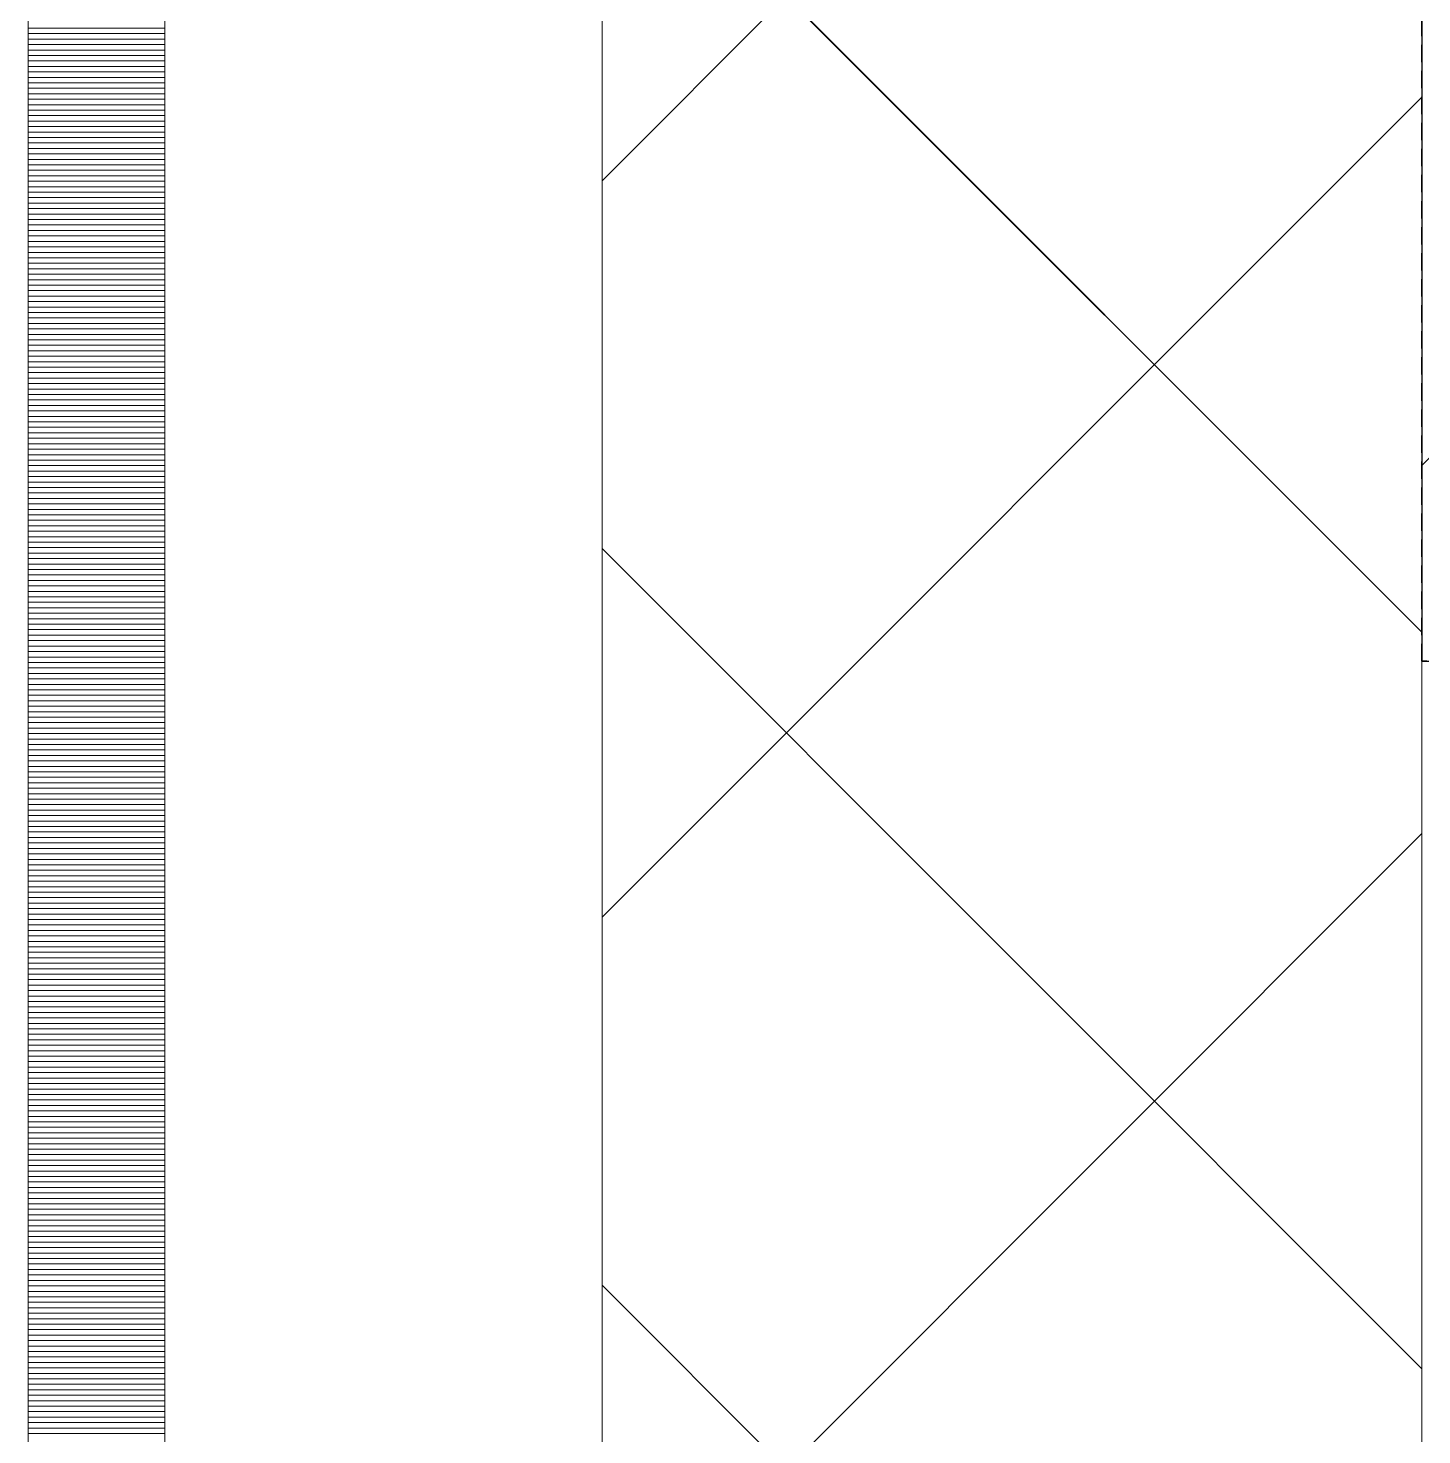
# Model space of a CAD drawing. Header units: millimetres. Extents: x 470010 to 1231400, y -134005 to 421770.
# Drawn here: x 672518.6 to 672773.6, y -49052.7 to -48795.5 of the extents above; entities that cross this region are included whole.
import ezdxf
from ezdxf.enums import TextEntityAlignment as Align

# ---------------------------------------------------------------- set-up
doc = ezdxf.new("R2010")
doc.units = ezdxf.units.MM
doc.linetypes.add('DASHED', pattern=[19.05, 12.7, -6.35])
doc.linetypes.add('HIDDEN2', pattern=[4.7625, 3.175, -1.5875])
doc.layers.get('Defpoints').update_dxf_attribs({"color": 140})
doc.layers.add('АР_Делит', color=120, linetype='Continuous', lineweight=0, plot=False)
for name, color, linetype, lineweight in [('АР_Колонны', 70, 'Continuous', 30), ('АР_Стены ЖБ', 7, 'Continuous', 35), ('АР_Стены ПЕНОблок', 52, 'Continuous', 20), ('АР_Тонкая', 254, 'Continuous', 5), ('АР_Утеплитель', 31, 'Continuous', 0), ('АР_Штриховка', 8, 'Continuous', 0)]:
    doc.layers.add(name, color=color, linetype=linetype, lineweight=lineweight)
doc.layers.add('РД_Оси_100', color=7, linetype='Continuous', lineweight=0, true_color=0x525252)
doc.styles.add('style1', font='ARIALN.TTF')

# ---------------------------------------------------------------- blocks, each defined once
blk = doc.blocks.new('СОШ_2200_АР_ОСИ_М100_28.05.24')
at = {"layer": 'АР_Делит', "color": 251, "linetype": 'DASHED', "true_color": 0x636466}
blk.add_lwpolyline([(114955, 135155), (114955, -355), (93595.036, -355), (93595.036, 13855), (94145, 13855), (94145, 68320), (66055, 68320), (66055, 13857.73), (83455, 13857.73), (83455, -355), (45245, -355), (45245, 13145), (44695, 13145), (44695, 26755), (45245, 26755), (45245, 68320), (20455, 68320), (20455, 26755), (27955, 26755), (27955, 13145), (-355, 13145), (-355, 100855)], dxfattribs=at)
blk = doc.blocks.new('A$C9108343f')
at = {"layer": 'АР_Колонны', "color": 18, "linetype": 'HIDDEN2', "lineweight": 25, "true_color": 0x000000}
for p, q in [((7054.96, 51455), (7054.96, 52655)), ((7274.96, 51455), (7054.96, 51455))]:
    blk.add_line(p, q, dxfattribs=at)
at = {"layer": 'АР_Колонны', "color": 18, "linetype": 'Continuous', "lineweight": 15, "true_color": 0x000000}
for p, q in [((7054.96, 52655), (7054.96, 51455)), ((7054.96, 52655), (7054.96, 51455)), ((7054.96, 51455), (7274.96, 51455)), ((7054.96, 51455), (7274.96, 51455))]:
    blk.add_line(p, q, dxfattribs=at)
at = {"layer": 'АР_Стены ЖБ', "color": 18, "linetype": 'Continuous', "lineweight": 30, "true_color": 0x000000}
for p, q in [((7054.96, 52655), (7054.96, 51455)), ((7054.96, 51455), (7274.96, 51455))]:
    blk.add_line(p, q, dxfattribs=at)
at = {"layer": 'АР_Стены ПЕНОблок', "color": 18, "linetype": 'Continuous', "lineweight": 20, "true_color": 0x000000}
blk.add_line((7054.96, 97555), (7054.96, 21355), dxfattribs=at)
at = {"layer": 'АР_Тонкая', "color": 18, "linetype": 'Continuous', "lineweight": 5, "true_color": 0x000000}
for p, q in [((6799.96, 97555), (6799.96, 21355)), ((6824.96, 97555), (6824.96, 21355)), ((6824.96, 21355), (6824.96, 97555)), ((6904.96, 21355), (6904.96, 97555))]:
    blk.add_line(p, q, dxfattribs=at)
at = {"layer": 'АР_Утеплитель', "color": 18, "linetype": 'Continuous', "lineweight": 0, "true_color": 0x000000}
for p, q in [((6904.96, 97555), (6904.96, 21355)), ((7054.96, 21355), (7054.96, 97555))]:
    blk.add_line(p, q, dxfattribs=at)
at = {"layer": 'АР_Штриховка', "color": 18, "linetype": 'Continuous', "lineweight": 0, "true_color": 0x000000}
for p, q in [((6904.96, 51542.85), (7054.96, 51692.85)), ((7054.96, 51460.29), (6904.96, 51610.29)), ((6799.96, 51570.75), (6824.96, 51570.75)), ((6799.96, 51569.75), (6824.96, 51569.75)), ((6799.96, 51568.75), (6824.96, 51568.75)), ((6799.96, 51567.75), (6824.96, 51567.75)), ((6799.96, 51566.75), (6824.96, 51566.75)), ((6799.96, 51565.75), (6824.96, 51565.75)), ((6799.96, 51564.75), (6824.96, 51564.75)), ((6799.96, 51563.75), (6824.96, 51563.75)), ((6799.96, 51562.75), (6824.96, 51562.75)), ((6799.96, 51561.75), (6824.96, 51561.75)), ((6799.96, 51560.75), (6824.96, 51560.75)), ((6799.96, 51559.75), (6824.96, 51559.75)), ((6799.96, 51558.75), (6824.96, 51558.75)), ((6799.96, 51557.75), (6824.96, 51557.75)), ((6904.96, 51408.15), (7054.96, 51558.15)), ((6799.96, 51556.75), (6824.96, 51556.75)), ((6799.96, 51555.75), (6824.96, 51555.75)), ((6799.96, 51554.75), (6824.96, 51554.75)), ((6799.96, 51553.75), (6824.96, 51553.75)), ((6799.96, 51552.75), (6824.96, 51552.75)), ((6799.96, 51551.75), (6824.96, 51551.75)), ((6799.96, 51550.75), (6824.96, 51550.75)), ((6799.96, 51549.75), (6824.96, 51549.75)), ((6799.96, 51548.75), (6824.96, 51548.75)), ((6799.96, 51547.75), (6824.96, 51547.75)), ((6799.96, 51546.75), (6824.96, 51546.75)), ((6799.96, 51545.75), (6824.96, 51545.75)), ((6799.96, 51544.75), (6824.96, 51544.75)), ((6799.96, 51543.75), (6824.96, 51543.75)), ((6799.96, 51542.75), (6824.96, 51542.75)), ((6799.96, 51541.75), (6824.96, 51541.75)), ((6799.96, 51540.75), (6824.96, 51540.75)), ((6799.96, 51539.75), (6824.96, 51539.75)), ((6799.96, 51538.75), (6824.96, 51538.75)), ((6799.96, 51537.75), (6824.96, 51537.75)), ((6799.96, 51536.75), (6824.96, 51536.75)), ((6799.96, 51535.75), (6824.96, 51535.75)), ((6799.96, 51534.75), (6824.96, 51534.75)), ((6799.96, 51533.75), (6824.96, 51533.75)), ((6799.96, 51532.75), (6824.96, 51532.75)), ((6799.96, 51531.75), (6824.96, 51531.75)), ((6799.96, 51530.75), (6824.96, 51530.75)), ((6799.96, 51529.75), (6824.96, 51529.75)), ((6799.96, 51528.75), (6824.96, 51528.75)), ((6799.96, 51527.75), (6824.96, 51527.75)), ((6799.96, 51526.75), (6824.96, 51526.75)), ((6799.96, 51525.75), (6824.96, 51525.75)), ((6799.96, 51524.75), (6824.96, 51524.75)), ((6799.96, 51523.75), (6824.96, 51523.75)), ((6799.96, 51522.75), (6824.96, 51522.75)), ((6799.96, 51521.75), (6824.96, 51521.75)), ((6799.96, 51520.75), (6824.96, 51520.75)), ((6799.96, 51519.75), (6824.96, 51519.75)), ((6799.96, 51518.75), (6824.96, 51518.75)), ((6799.96, 51517.75), (6824.96, 51517.75)), ((6799.96, 51516.75), (6824.96, 51516.75)), ((6799.96, 51515.75), (6824.96, 51515.75)), ((6799.96, 51514.75), (6824.96, 51514.75)), ((6799.96, 51513.75), (6824.96, 51513.75)), ((6799.96, 51512.75), (6824.96, 51512.75)), ((6799.96, 51511.75), (6824.96, 51511.75)), ((6799.96, 51510.75), (6824.96, 51510.75)), ((6799.96, 51509.75), (6824.96, 51509.75)), ((6799.96, 51508.75), (6824.96, 51508.75)), ((6799.96, 51507.75), (6824.96, 51507.75)), ((6799.96, 51506.75), (6824.96, 51506.75)), ((6799.96, 51505.75), (6824.96, 51505.75)), ((6799.96, 51504.75), (6824.96, 51504.75)), ((6799.96, 51503.75), (6824.96, 51503.75)), ((6799.96, 51502.75), (6824.96, 51502.75)), ((6799.96, 51501.75), (6824.96, 51501.75)), ((6799.96, 51500.75), (6824.96, 51500.75)), ((6799.96, 51499.75), (6824.96, 51499.75)), ((6799.96, 51498.75), (6824.96, 51498.75)), ((6799.96, 51497.75), (6824.96, 51497.75)), ((6799.96, 51496.75), (6824.96, 51496.75)), ((6799.96, 51495.75), (6824.96, 51495.75)), ((6799.96, 51494.75), (6824.96, 51494.75)), ((6799.96, 51493.75), (6824.96, 51493.75)), ((6799.96, 51492.75), (6824.96, 51492.75)), ((6799.96, 51491.75), (6824.96, 51491.75)), ((6799.96, 51490.75), (6824.96, 51490.75)), ((6799.96, 51489.75), (6824.96, 51489.75)), ((6799.96, 51488.75), (6824.96, 51488.75)), ((6799.96, 51487.75), (6824.96, 51487.75)), ((6799.96, 51486.75), (6824.96, 51486.75)), ((6799.96, 51485.75), (6824.96, 51485.75)), ((6799.96, 51484.75), (6824.96, 51484.75)), ((6799.96, 51483.75), (6824.96, 51483.75)), ((6799.96, 51482.75), (6824.96, 51482.75)), ((6799.96, 51481.75), (6824.96, 51481.75)), ((6799.96, 51480.75), (6824.96, 51480.75)), ((6799.96, 51479.75), (6824.96, 51479.75)), ((6799.96, 51478.75), (6824.96, 51478.75)), ((6799.96, 51477.75), (6824.96, 51477.75)), ((6799.96, 51476.75), (6824.96, 51476.75)), ((6799.96, 51475.75), (6824.96, 51475.75)), ((7054.96, 51325.58), (6904.96, 51475.58)), ((6799.96, 51474.75), (6824.96, 51474.75)), ((6799.96, 51473.75), (6824.96, 51473.75)), ((6799.96, 51472.75), (6824.96, 51472.75)), ((6799.96, 51471.75), (6824.96, 51471.75)), ((6799.96, 51470.75), (6824.96, 51470.75)), ((6799.96, 51469.75), (6824.96, 51469.75)), ((6799.96, 51468.75), (6824.96, 51468.75)), ((6799.96, 51467.75), (6824.96, 51467.75)), ((6799.96, 51466.75), (6824.96, 51466.75)), ((6799.96, 51465.75), (6824.96, 51465.75)), ((6799.96, 51464.75), (6824.96, 51464.75)), ((6799.96, 51463.75), (6824.96, 51463.75)), ((6799.96, 51462.75), (6824.96, 51462.75)), ((6799.96, 51461.75), (6824.96, 51461.75)), ((6799.96, 51460.75), (6824.96, 51460.75)), ((6799.96, 51459.75), (6824.96, 51459.75)), ((6799.96, 51458.75), (6824.96, 51458.75)), ((6799.96, 51457.75), (6824.96, 51457.75)), ((6799.96, 51456.75), (6824.96, 51456.75)), ((6799.96, 51455.75), (6824.96, 51455.75)), ((6799.96, 51454.75), (6824.96, 51454.75)), ((6799.96, 51453.75), (6824.96, 51453.75)), ((6799.96, 51452.75), (6824.96, 51452.75)), ((6799.96, 51451.75), (6824.96, 51451.75)), ((6799.96, 51450.75), (6824.96, 51450.75)), ((6799.96, 51449.75), (6824.96, 51449.75)), ((6799.96, 51448.75), (6824.96, 51448.75)), ((6799.96, 51447.75), (6824.96, 51447.75)), ((6799.96, 51446.75), (6824.96, 51446.75)), ((6799.96, 51445.75), (6824.96, 51445.75)), ((6799.96, 51444.75), (6824.96, 51444.75)), ((6799.96, 51443.75), (6824.96, 51443.75)), ((6799.96, 51442.75), (6824.96, 51442.75)), ((6799.96, 51441.75), (6824.96, 51441.75)), ((6799.96, 51440.75), (6824.96, 51440.75)), ((6799.96, 51439.75), (6824.96, 51439.75)), ((6799.96, 51438.75), (6824.96, 51438.75)), ((6799.96, 51437.75), (6824.96, 51437.75)), ((6799.96, 51436.75), (6824.96, 51436.75)), ((6799.96, 51435.75), (6824.96, 51435.75)), ((6799.96, 51434.75), (6824.96, 51434.75)), ((6799.96, 51433.75), (6824.96, 51433.75)), ((6799.96, 51432.75), (6824.96, 51432.75)), ((6799.96, 51431.75), (6824.96, 51431.75)), ((6799.96, 51430.75), (6824.96, 51430.75)), ((6799.96, 51429.75), (6824.96, 51429.75)), ((6799.96, 51428.75), (6824.96, 51428.75)), ((6799.96, 51427.75), (6824.96, 51427.75)), ((6799.96, 51426.75), (6824.96, 51426.75)), ((6799.96, 51425.75), (6824.96, 51425.75)), ((6799.96, 51424.75), (6824.96, 51424.75)), ((6799.96, 51423.75), (6824.96, 51423.75)), ((6799.96, 51422.75), (6824.96, 51422.75)), ((6799.96, 51421.75), (6824.96, 51421.75)), ((6904.96, 51273.45), (7054.96, 51423.45)), ((6799.96, 51420.75), (6824.96, 51420.75)), ((6799.96, 51419.75), (6824.96, 51419.75)), ((6799.96, 51418.75), (6824.96, 51418.75)), ((6799.96, 51417.75), (6824.96, 51417.75)), ((6799.96, 51416.75), (6824.96, 51416.75)), ((6799.96, 51415.75), (6824.96, 51415.75)), ((6799.96, 51414.75), (6824.96, 51414.75)), ((6799.96, 51413.75), (6824.96, 51413.75)), ((6799.96, 51412.75), (6824.96, 51412.75)), ((6799.96, 51411.75), (6824.96, 51411.75)), ((6799.96, 51410.75), (6824.96, 51410.75)), ((6799.96, 51409.75), (6824.96, 51409.75)), ((6799.96, 51408.75), (6824.96, 51408.75)), ((6799.96, 51407.75), (6824.96, 51407.75)), ((6799.96, 51406.75), (6824.96, 51406.75)), ((6799.96, 51405.75), (6824.96, 51405.75)), ((6799.96, 51404.75), (6824.96, 51404.75)), ((6799.96, 51403.75), (6824.96, 51403.75)), ((6799.96, 51402.75), (6824.96, 51402.75)), ((6799.96, 51401.75), (6824.96, 51401.75)), ((6799.96, 51400.75), (6824.96, 51400.75)), ((6799.96, 51399.75), (6824.96, 51399.75)), ((6799.96, 51398.75), (6824.96, 51398.75)), ((6799.96, 51397.75), (6824.96, 51397.75)), ((6799.96, 51396.75), (6824.96, 51396.75)), ((6799.96, 51395.75), (6824.96, 51395.75)), ((6799.96, 51394.75), (6824.96, 51394.75)), ((6799.96, 51393.75), (6824.96, 51393.75)), ((6799.96, 51392.75), (6824.96, 51392.75)), ((6799.96, 51391.75), (6824.96, 51391.75)), ((6799.96, 51390.75), (6824.96, 51390.75)), ((6799.96, 51389.75), (6824.96, 51389.75)), ((6799.96, 51388.75), (6824.96, 51388.75)), ((6799.96, 51387.75), (6824.96, 51387.75)), ((6799.96, 51386.75), (6824.96, 51386.75)), ((6799.96, 51385.75), (6824.96, 51385.75)), ((6799.96, 51384.75), (6824.96, 51384.75)), ((6799.96, 51383.75), (6824.96, 51383.75)), ((6799.96, 51382.75), (6824.96, 51382.75)), ((6799.96, 51381.75), (6824.96, 51381.75)), ((6799.96, 51380.75), (6824.96, 51380.75)), ((6799.96, 51379.75), (6824.96, 51379.75)), ((6799.96, 51378.75), (6824.96, 51378.75)), ((6799.96, 51377.75), (6824.96, 51377.75)), ((6799.96, 51376.75), (6824.96, 51376.75)), ((6799.96, 51375.75), (6824.96, 51375.75)), ((6799.96, 51374.75), (6824.96, 51374.75)), ((6799.96, 51373.75), (6824.96, 51373.75)), ((6799.96, 51372.75), (6824.96, 51372.75)), ((6799.96, 51371.75), (6824.96, 51371.75)), ((6799.96, 51370.75), (6824.96, 51370.75)), ((6799.96, 51369.75), (6824.96, 51369.75)), ((6799.96, 51368.75), (6824.96, 51368.75)), ((6799.96, 51367.75), (6824.96, 51367.75)), ((6799.96, 51366.75), (6824.96, 51366.75)), ((6799.96, 51365.75), (6824.96, 51365.75)), ((6799.96, 51364.75), (6824.96, 51364.75)), ((6799.96, 51363.75), (6824.96, 51363.75)), ((6799.96, 51362.75), (6824.96, 51362.75)), ((6799.96, 51361.75), (6824.96, 51361.75)), ((6799.96, 51360.75), (6824.96, 51360.75)), ((6799.96, 51359.75), (6824.96, 51359.75)), ((6799.96, 51358.75), (6824.96, 51358.75)), ((6799.96, 51357.75), (6824.96, 51357.75)), ((6799.96, 51356.75), (6824.96, 51356.75)), ((6799.96, 51355.75), (6824.96, 51355.75)), ((6799.96, 51354.75), (6824.96, 51354.75)), ((6799.96, 51353.75), (6824.96, 51353.75)), ((6799.96, 51352.75), (6824.96, 51352.75)), ((6799.96, 51351.75), (6824.96, 51351.75)), ((6799.96, 51350.75), (6824.96, 51350.75)), ((6799.96, 51349.75), (6824.96, 51349.75)), ((6799.96, 51348.75), (6824.96, 51348.75)), ((6799.96, 51347.75), (6824.96, 51347.75)), ((6799.96, 51346.75), (6824.96, 51346.75)), ((6799.96, 51345.75), (6824.96, 51345.75)), ((6799.96, 51344.75), (6824.96, 51344.75)), ((6799.96, 51343.75), (6824.96, 51343.75)), ((6799.96, 51342.75), (6824.96, 51342.75)), ((6799.96, 51341.75), (6824.96, 51341.75)), ((6799.96, 51340.75), (6824.96, 51340.75)), ((6799.96, 51339.75), (6824.96, 51339.75)), ((7054.96, 51190.88), (6904.96, 51340.88)), ((6799.96, 51338.75), (6824.96, 51338.75)), ((6799.96, 51337.75), (6824.96, 51337.75)), ((6799.96, 51336.75), (6824.96, 51336.75)), ((6799.96, 51335.75), (6824.96, 51335.75)), ((6799.96, 51334.75), (6824.96, 51334.75)), ((6799.96, 51333.75), (6824.96, 51333.75)), ((6799.96, 51332.75), (6824.96, 51332.75)), ((6799.96, 51331.75), (6824.96, 51331.75)), ((6799.96, 51330.75), (6824.96, 51330.75)), ((6799.96, 51329.75), (6824.96, 51329.75)), ((6799.96, 51328.75), (6824.96, 51328.75)), ((6799.96, 51327.75), (6824.96, 51327.75)), ((6799.96, 51326.75), (6824.96, 51326.75)), ((6799.96, 51325.75), (6824.96, 51325.75)), ((6799.96, 51324.75), (6824.96, 51324.75)), ((6799.96, 51323.75), (6824.96, 51323.75)), ((6799.96, 51322.75), (6824.96, 51322.75)), ((6799.96, 51321.75), (6824.96, 51321.75)), ((6799.96, 51320.75), (6824.96, 51320.75)), ((6799.96, 51319.75), (6824.96, 51319.75)), ((6799.96, 51318.75), (6824.96, 51318.75)), ((6799.96, 51317.75), (6824.96, 51317.75)), ((6799.96, 51316.75), (6824.96, 51316.75)), ((6799.96, 51315.75), (6824.96, 51315.75)), ((6799.96, 51314.75), (6824.96, 51314.75)), ((6799.96, 51313.75), (6824.96, 51313.75))]:
    blk.add_line(p, q, dxfattribs=at)
at = {"layer": 'АР_Штриховка', "color": 18, "linetype": 'Continuous', "lineweight": 5, "true_color": 0x000000}
blk.add_line((7054.96, 51490.8), (7078.99, 51514.83), dxfattribs=at)
at = {"layer": 'РД_Оси_100'}
blk.add_blockref('СОШ_2200_АР_ОСИ_М100_28.05.24', (7154.96, 6755), dxfattribs=at)
at = {"layer": 'Defpoints', "color": 18, "true_color": 0x000000, "style": 'style1'}
for p in [(143949.34, 316089.12), (143974.98, 281639.5), (143890.4, 273244.71), (143839.99, 264276.81), (143967.75, 254892.38), (12251.96, 104178.14), (12382.58, 96023.14)]:
    blk.add_attdef('АР-ПОМЕЩЕНИЕ:НАИМЕНОВАНИЕ', text='', height=100, dxfattribs=at).set_placement(p, align=Align.MIDDLE)
at = {"layer": 'Defpoints', "color": 18, "true_color": 0x000000, "style": 'style1', "flags": 8}
for p in [(143951.3, 279099.09), (143848.34, 269251.11), (143875.33, 260094.25), (144049.74, 250824.7), (163419.28, 238153.36), (155897.46, 237965.97), (183037.2, 237965.97), (143342.94, 237876.19)]:
    blk.add_attdef('АР-ПОМЕЩЕНИЕ:НАИМЕНОВАНИЕ', text='', height=100, dxfattribs=at).set_placement(p, align=Align.MIDDLE)

msp = doc.modelspace()

# ---------------------------------------------------------------- linework, layer by layer
at = {"layer": 'АР_Колонны', "color": 18, "linetype": 'HIDDEN2', "lineweight": 25, "true_color": 0x000000}
for p, q in [((672773.57, -48911.242), (672773.57, -47711.242)), ((672993.57, -48911.242), (672773.57, -48911.242))]:
    msp.add_line(p, q, dxfattribs=at)
at = {"layer": 'АР_Колонны', "color": 18, "linetype": 'Continuous', "lineweight": 15, "true_color": 0x000000}
for p, q in [((672773.57, -47711.242), (672773.57, -48911.242)), ((672773.57, -47711.242), (672773.57, -48911.242)), ((672773.57, -48911.242), (672993.57, -48911.242)), ((672773.57, -48911.242), (672993.57, -48911.242))]:
    msp.add_line(p, q, dxfattribs=at)
at = {"layer": 'АР_Стены ЖБ', "color": 18, "linetype": 'Continuous', "lineweight": 30, "true_color": 0x000000}
for p, q in [((672773.57, -47711.242), (672773.57, -48911.242)), ((672773.57, -48911.242), (672993.57, -48911.242))]:
    msp.add_line(p, q, dxfattribs=at)
at = {"layer": 'АР_Стены ПЕНОблок', "color": 18, "linetype": 'Continuous', "lineweight": 20, "true_color": 0x000000}
msp.add_line((672773.57, -2811.242), (672773.57, -79011.242), dxfattribs=at)
at = {"layer": 'АР_Тонкая', "color": 18, "linetype": 'Continuous', "lineweight": 5, "true_color": 0x000000}
for p, q in [((672518.57, -2811.242), (672518.57, -79011.242)), ((672543.57, -2811.242), (672543.57, -79011.242)), ((672543.57, -79011.242), (672543.57, -2811.242)), ((672623.57, -79011.242), (672623.57, -2811.242))]:
    msp.add_line(p, q, dxfattribs=at)
at = {"layer": 'АР_Утеплитель', "color": 18, "linetype": 'Continuous', "lineweight": 0, "true_color": 0x000000}
for p, q in [((672623.57, -2811.242), (672623.57, -79011.242)), ((672773.57, -79011.242), (672773.57, -2811.242))]:
    msp.add_line(p, q, dxfattribs=at)
at = {"layer": 'АР_Штриховка', "color": 18, "linetype": 'Continuous', "lineweight": 0, "true_color": 0x000000}
for p, q in [((672623.57, -48823.389), (672773.57, -48673.389)), ((672773.57, -48905.956), (672623.57, -48755.956)), ((672518.57, -48796.492), (672543.57, -48796.492)), ((672518.57, -48797.492), (672543.57, -48797.492)), ((672518.57, -48798.492), (672543.57, -48798.492)), ((672518.57, -48799.492), (672543.57, -48799.492)), ((672518.57, -48800.492), (672543.57, -48800.492)), ((672518.57, -48801.492), (672543.57, -48801.492)), ((672518.57, -48802.492), (672543.57, -48802.492)), ((672518.57, -48803.492), (672543.57, -48803.492)), ((672518.57, -48804.492), (672543.57, -48804.492)), ((672518.57, -48805.492), (672543.57, -48805.492)), ((672518.57, -48806.492), (672543.57, -48806.492)), ((672518.57, -48807.492), (672543.57, -48807.492)), ((672518.57, -48808.492), (672543.57, -48808.492)), ((672518.57, -48809.492), (672543.57, -48809.492)), ((672623.57, -48958.093), (672773.57, -48808.093)), ((672518.57, -48810.492), (672543.57, -48810.492)), ((672518.57, -48811.492), (672543.57, -48811.492)), ((672518.57, -48812.492), (672543.57, -48812.492)), ((672518.57, -48813.492), (672543.57, -48813.492)), ((672518.57, -48814.492), (672543.57, -48814.492)), ((672518.57, -48815.492), (672543.57, -48815.492)), ((672518.57, -48816.492), (672543.57, -48816.492)), ((672518.57, -48817.492), (672543.57, -48817.492)), ((672518.57, -48818.492), (672543.57, -48818.492)), ((672518.57, -48819.492), (672543.57, -48819.492)), ((672518.57, -48820.492), (672543.57, -48820.492)), ((672518.57, -48821.492), (672543.57, -48821.492)), ((672518.57, -48822.492), (672543.57, -48822.492)), ((672518.57, -48823.492), (672543.57, -48823.492)), ((672518.57, -48824.492), (672543.57, -48824.492)), ((672518.57, -48825.492), (672543.57, -48825.492)), ((672518.57, -48826.492), (672543.57, -48826.492)), ((672518.57, -48827.492), (672543.57, -48827.492)), ((672518.57, -48828.492), (672543.57, -48828.492)), ((672518.57, -48829.492), (672543.57, -48829.492)), ((672518.57, -48830.492), (672543.57, -48830.492)), ((672518.57, -48831.492), (672543.57, -48831.492)), ((672518.57, -48832.492), (672543.57, -48832.492)), ((672518.57, -48833.492), (672543.57, -48833.492)), ((672518.57, -48834.492), (672543.57, -48834.492)), ((672518.57, -48835.492), (672543.57, -48835.492)), ((672518.57, -48836.492), (672543.57, -48836.492)), ((672518.57, -48837.492), (672543.57, -48837.492)), ((672518.57, -48838.492), (672543.57, -48838.492)), ((672518.57, -48839.492), (672543.57, -48839.492)), ((672518.57, -48840.492), (672543.57, -48840.492)), ((672518.57, -48841.492), (672543.57, -48841.492)), ((672518.57, -48842.492), (672543.57, -48842.492)), ((672518.57, -48843.492), (672543.57, -48843.492)), ((672518.57, -48844.492), (672543.57, -48844.492)), ((672518.57, -48845.492), (672543.57, -48845.492)), ((672518.57, -48846.492), (672543.57, -48846.492)), ((672518.57, -48847.492), (672543.57, -48847.492)), ((672518.57, -48848.492), (672543.57, -48848.492)), ((672518.57, -48849.492), (672543.57, -48849.492)), ((672518.57, -48850.492), (672543.57, -48850.492)), ((672518.57, -48851.492), (672543.57, -48851.492)), ((672518.57, -48852.492), (672543.57, -48852.492)), ((672518.57, -48853.492), (672543.57, -48853.492)), ((672518.57, -48854.492), (672543.57, -48854.492)), ((672518.57, -48855.492), (672543.57, -48855.492)), ((672518.57, -48856.492), (672543.57, -48856.492)), ((672518.57, -48857.492), (672543.57, -48857.492)), ((672518.57, -48858.492), (672543.57, -48858.492)), ((672518.57, -48859.492), (672543.57, -48859.492)), ((672518.57, -48860.492), (672543.57, -48860.492)), ((672518.57, -48861.492), (672543.57, -48861.492)), ((672518.57, -48862.492), (672543.57, -48862.492)), ((672518.57, -48863.492), (672543.57, -48863.492)), ((672518.57, -48864.492), (672543.57, -48864.492)), ((672518.57, -48865.492), (672543.57, -48865.492)), ((672518.57, -48866.492), (672543.57, -48866.492)), ((672518.57, -48867.492), (672543.57, -48867.492)), ((672518.57, -48868.492), (672543.57, -48868.492)), ((672518.57, -48869.492), (672543.57, -48869.492)), ((672518.57, -48870.492), (672543.57, -48870.492)), ((672518.57, -48871.492), (672543.57, -48871.492)), ((672518.57, -48872.492), (672543.57, -48872.492)), ((672518.57, -48873.492), (672543.57, -48873.492)), ((672518.57, -48874.492), (672543.57, -48874.492)), ((672518.57, -48875.492), (672543.57, -48875.492)), ((672518.57, -48876.492), (672543.57, -48876.492)), ((672518.57, -48877.492), (672543.57, -48877.492)), ((672518.57, -48878.492), (672543.57, -48878.492)), ((672518.57, -48879.492), (672543.57, -48879.492)), ((672518.57, -48880.492), (672543.57, -48880.492)), ((672518.57, -48881.492), (672543.57, -48881.492)), ((672518.57, -48882.492), (672543.57, -48882.492)), ((672518.57, -48883.492), (672543.57, -48883.492)), ((672518.57, -48884.492), (672543.57, -48884.492)), ((672518.57, -48885.492), (672543.57, -48885.492)), ((672518.57, -48886.492), (672543.57, -48886.492)), ((672518.57, -48887.492), (672543.57, -48887.492)), ((672518.57, -48888.492), (672543.57, -48888.492)), ((672518.57, -48889.492), (672543.57, -48889.492)), ((672518.57, -48890.492), (672543.57, -48890.492)), ((672518.57, -48891.492), (672543.57, -48891.492)), ((672773.57, -49040.659), (672623.57, -48890.659)), ((672518.57, -48892.492), (672543.57, -48892.492)), ((672518.57, -48893.492), (672543.57, -48893.492)), ((672518.57, -48894.492), (672543.57, -48894.492)), ((672518.57, -48895.492), (672543.57, -48895.492)), ((672518.57, -48896.492), (672543.57, -48896.492)), ((672518.57, -48897.492), (672543.57, -48897.492)), ((672518.57, -48898.492), (672543.57, -48898.492)), ((672518.57, -48899.492), (672543.57, -48899.492)), ((672518.57, -48900.492), (672543.57, -48900.492)), ((672518.57, -48901.492), (672543.57, -48901.492)), ((672518.57, -48902.492), (672543.57, -48902.492)), ((672518.57, -48903.492), (672543.57, -48903.492)), ((672518.57, -48904.492), (672543.57, -48904.492)), ((672518.57, -48905.492), (672543.57, -48905.492)), ((672518.57, -48906.492), (672543.57, -48906.492)), ((672518.57, -48907.492), (672543.57, -48907.492)), ((672518.57, -48908.492), (672543.57, -48908.492)), ((672518.57, -48909.492), (672543.57, -48909.492)), ((672518.57, -48910.492), (672543.57, -48910.492)), ((672518.57, -48911.492), (672543.57, -48911.492)), ((672518.57, -48912.492), (672543.57, -48912.492)), ((672518.57, -48913.492), (672543.57, -48913.492)), ((672518.57, -48914.492), (672543.57, -48914.492)), ((672518.57, -48915.492), (672543.57, -48915.492)), ((672518.57, -48916.492), (672543.57, -48916.492)), ((672518.57, -48917.492), (672543.57, -48917.492)), ((672518.57, -48918.492), (672543.57, -48918.492)), ((672518.57, -48919.492), (672543.57, -48919.492)), ((672518.57, -48920.492), (672543.57, -48920.492)), ((672518.57, -48921.492), (672543.57, -48921.492)), ((672518.57, -48922.492), (672543.57, -48922.492)), ((672518.57, -48923.492), (672543.57, -48923.492)), ((672518.57, -48924.492), (672543.57, -48924.492)), ((672518.57, -48925.492), (672543.57, -48925.492)), ((672518.57, -48926.492), (672543.57, -48926.492)), ((672518.57, -48927.492), (672543.57, -48927.492)), ((672518.57, -48928.492), (672543.57, -48928.492)), ((672518.57, -48929.492), (672543.57, -48929.492)), ((672518.57, -48930.492), (672543.57, -48930.492)), ((672518.57, -48931.492), (672543.57, -48931.492)), ((672518.57, -48932.492), (672543.57, -48932.492)), ((672518.57, -48933.492), (672543.57, -48933.492)), ((672518.57, -48934.492), (672543.57, -48934.492)), ((672518.57, -48935.492), (672543.57, -48935.492)), ((672518.57, -48936.492), (672543.57, -48936.492)), ((672518.57, -48937.492), (672543.57, -48937.492)), ((672518.57, -48938.492), (672543.57, -48938.492)), ((672518.57, -48939.492), (672543.57, -48939.492)), ((672518.57, -48940.492), (672543.57, -48940.492)), ((672518.57, -48941.492), (672543.57, -48941.492)), ((672518.57, -48942.492), (672543.57, -48942.492)), ((672518.57, -48943.492), (672543.57, -48943.492)), ((672623.57, -49092.796), (672773.57, -48942.796)), ((672518.57, -48944.492), (672543.57, -48944.492)), ((672518.57, -48945.492), (672543.57, -48945.492)), ((672518.57, -48946.492), (672543.57, -48946.492)), ((672518.57, -48947.492), (672543.57, -48947.492)), ((672518.57, -48948.492), (672543.57, -48948.492)), ((672518.57, -48949.492), (672543.57, -48949.492)), ((672518.57, -48950.492), (672543.57, -48950.492)), ((672518.57, -48951.492), (672543.57, -48951.492)), ((672518.57, -48952.492), (672543.57, -48952.492)), ((672518.57, -48953.492), (672543.57, -48953.492)), ((672518.57, -48954.492), (672543.57, -48954.492)), ((672518.57, -48955.492), (672543.57, -48955.492)), ((672518.57, -48956.492), (672543.57, -48956.492)), ((672518.57, -48957.492), (672543.57, -48957.492)), ((672518.57, -48958.492), (672543.57, -48958.492)), ((672518.57, -48959.492), (672543.57, -48959.492)), ((672518.57, -48960.492), (672543.57, -48960.492)), ((672518.57, -48961.492), (672543.57, -48961.492)), ((672518.57, -48962.492), (672543.57, -48962.492)), ((672518.57, -48963.492), (672543.57, -48963.492)), ((672518.57, -48964.492), (672543.57, -48964.492)), ((672518.57, -48965.492), (672543.57, -48965.492)), ((672518.57, -48966.492), (672543.57, -48966.492)), ((672518.57, -48967.492), (672543.57, -48967.492)), ((672518.57, -48968.492), (672543.57, -48968.492)), ((672518.57, -48969.492), (672543.57, -48969.492)), ((672518.57, -48970.492), (672543.57, -48970.492)), ((672518.57, -48971.492), (672543.57, -48971.492)), ((672518.57, -48972.492), (672543.57, -48972.492)), ((672518.57, -48973.492), (672543.57, -48973.492)), ((672518.57, -48974.492), (672543.57, -48974.492)), ((672518.57, -48975.492), (672543.57, -48975.492)), ((672518.57, -48976.492), (672543.57, -48976.492)), ((672518.57, -48977.492), (672543.57, -48977.492)), ((672518.57, -48978.492), (672543.57, -48978.492)), ((672518.57, -48979.492), (672543.57, -48979.492)), ((672518.57, -48980.492), (672543.57, -48980.492)), ((672518.57, -48981.492), (672543.57, -48981.492)), ((672518.57, -48982.492), (672543.57, -48982.492)), ((672518.57, -48983.492), (672543.57, -48983.492)), ((672518.57, -48984.492), (672543.57, -48984.492)), ((672518.57, -48985.492), (672543.57, -48985.492)), ((672518.57, -48986.492), (672543.57, -48986.492)), ((672518.57, -48987.492), (672543.57, -48987.492)), ((672518.57, -48988.492), (672543.57, -48988.492)), ((672518.57, -48989.492), (672543.57, -48989.492)), ((672518.57, -48990.492), (672543.57, -48990.492)), ((672518.57, -48991.492), (672543.57, -48991.492)), ((672518.57, -48992.492), (672543.57, -48992.492)), ((672518.57, -48993.492), (672543.57, -48993.492)), ((672518.57, -48994.492), (672543.57, -48994.492)), ((672518.57, -48995.492), (672543.57, -48995.492)), ((672518.57, -48996.492), (672543.57, -48996.492)), ((672518.57, -48997.492), (672543.57, -48997.492)), ((672518.57, -48998.492), (672543.57, -48998.492)), ((672518.57, -48999.492), (672543.57, -48999.492)), ((672518.57, -49000.492), (672543.57, -49000.492)), ((672518.57, -49001.492), (672543.57, -49001.492)), ((672518.57, -49002.492), (672543.57, -49002.492)), ((672518.57, -49003.492), (672543.57, -49003.492)), ((672518.57, -49004.492), (672543.57, -49004.492)), ((672518.57, -49005.492), (672543.57, -49005.492)), ((672518.57, -49006.492), (672543.57, -49006.492)), ((672518.57, -49007.492), (672543.57, -49007.492)), ((672518.57, -49008.492), (672543.57, -49008.492)), ((672518.57, -49009.492), (672543.57, -49009.492)), ((672518.57, -49010.492), (672543.57, -49010.492)), ((672518.57, -49011.492), (672543.57, -49011.492)), ((672518.57, -49012.492), (672543.57, -49012.492)), ((672518.57, -49013.492), (672543.57, -49013.492)), ((672518.57, -49014.492), (672543.57, -49014.492)), ((672518.57, -49015.492), (672543.57, -49015.492)), ((672518.57, -49016.492), (672543.57, -49016.492)), ((672518.57, -49017.492), (672543.57, -49017.492)), ((672518.57, -49018.492), (672543.57, -49018.492)), ((672518.57, -49019.492), (672543.57, -49019.492)), ((672518.57, -49020.492), (672543.57, -49020.492)), ((672518.57, -49021.492), (672543.57, -49021.492)), ((672518.57, -49022.492), (672543.57, -49022.492)), ((672518.57, -49023.492), (672543.57, -49023.492)), ((672518.57, -49024.492), (672543.57, -49024.492)), ((672518.57, -49025.492), (672543.57, -49025.492)), ((672773.57, -49175.363), (672623.57, -49025.363)), ((672518.57, -49026.492), (672543.57, -49026.492)), ((672518.57, -49027.492), (672543.57, -49027.492)), ((672518.57, -49028.492), (672543.57, -49028.492)), ((672518.57, -49029.492), (672543.57, -49029.492)), ((672518.57, -49030.492), (672543.57, -49030.492)), ((672518.57, -49031.492), (672543.57, -49031.492)), ((672518.57, -49032.492), (672543.57, -49032.492)), ((672518.57, -49033.492), (672543.57, -49033.492)), ((672518.57, -49034.492), (672543.57, -49034.492)), ((672518.57, -49035.492), (672543.57, -49035.492)), ((672518.57, -49036.492), (672543.57, -49036.492)), ((672518.57, -49037.492), (672543.57, -49037.492)), ((672518.57, -49038.492), (672543.57, -49038.492)), ((672518.57, -49039.492), (672543.57, -49039.492)), ((672518.57, -49040.492), (672543.57, -49040.492)), ((672518.57, -49041.492), (672543.57, -49041.492)), ((672518.57, -49042.492), (672543.57, -49042.492)), ((672518.57, -49043.492), (672543.57, -49043.492)), ((672518.57, -49044.492), (672543.57, -49044.492)), ((672518.57, -49045.492), (672543.57, -49045.492)), ((672518.57, -49046.492), (672543.57, -49046.492)), ((672518.57, -49047.492), (672543.57, -49047.492)), ((672518.57, -49048.492), (672543.57, -49048.492)), ((672518.57, -49049.492), (672543.57, -49049.492)), ((672518.57, -49050.492), (672543.57, -49050.492)), ((672518.57, -49051.492), (672543.57, -49051.492)), ((672518.57, -49052.492), (672543.57, -49052.492))]:
    msp.add_line(p, q, dxfattribs=at)
at = {"layer": 'АР_Штриховка', "color": 18, "linetype": 'Continuous', "lineweight": 5, "true_color": 0x000000}
msp.add_line((672773.57, -48875.445), (672797.603, -48851.411), dxfattribs=at)

# ---------------------------------------------------------------- block references
msp.add_blockref('A$C9108343f', (665718.612, -100366.242))
at = {"layer": 'РД_Оси_100'}
msp.add_blockref('СОШ_2200_АР_ОСИ_М100_28.05.24', (672873.57, -93611.242), dxfattribs=at)

doc.saveas('drawing.dxf')
